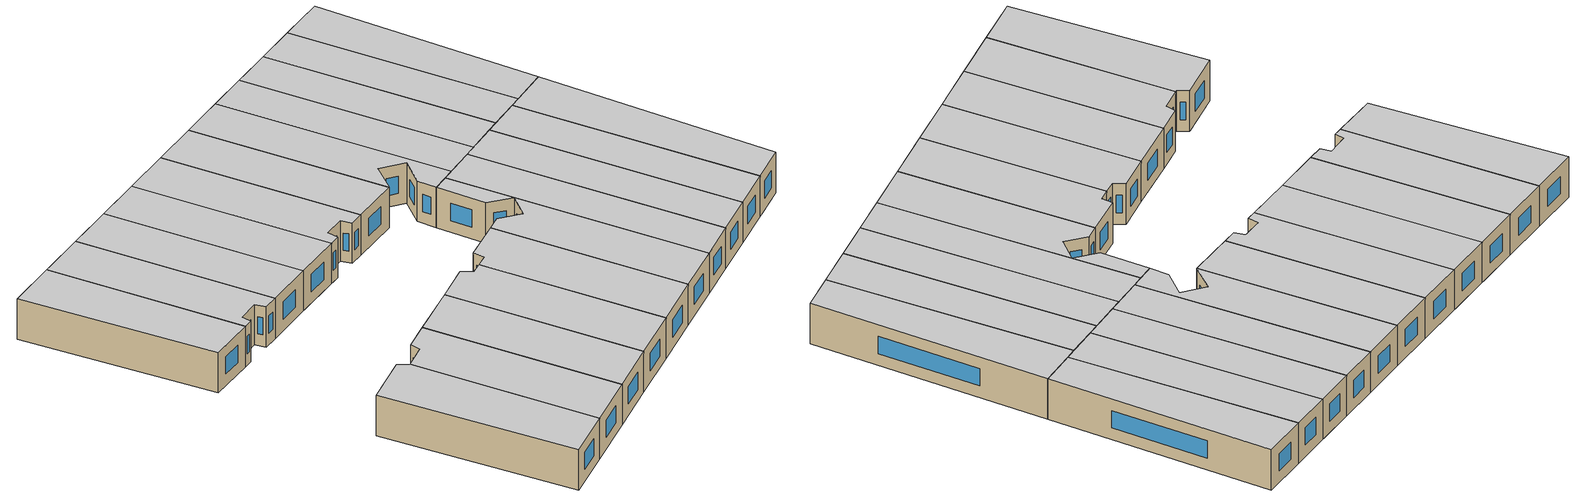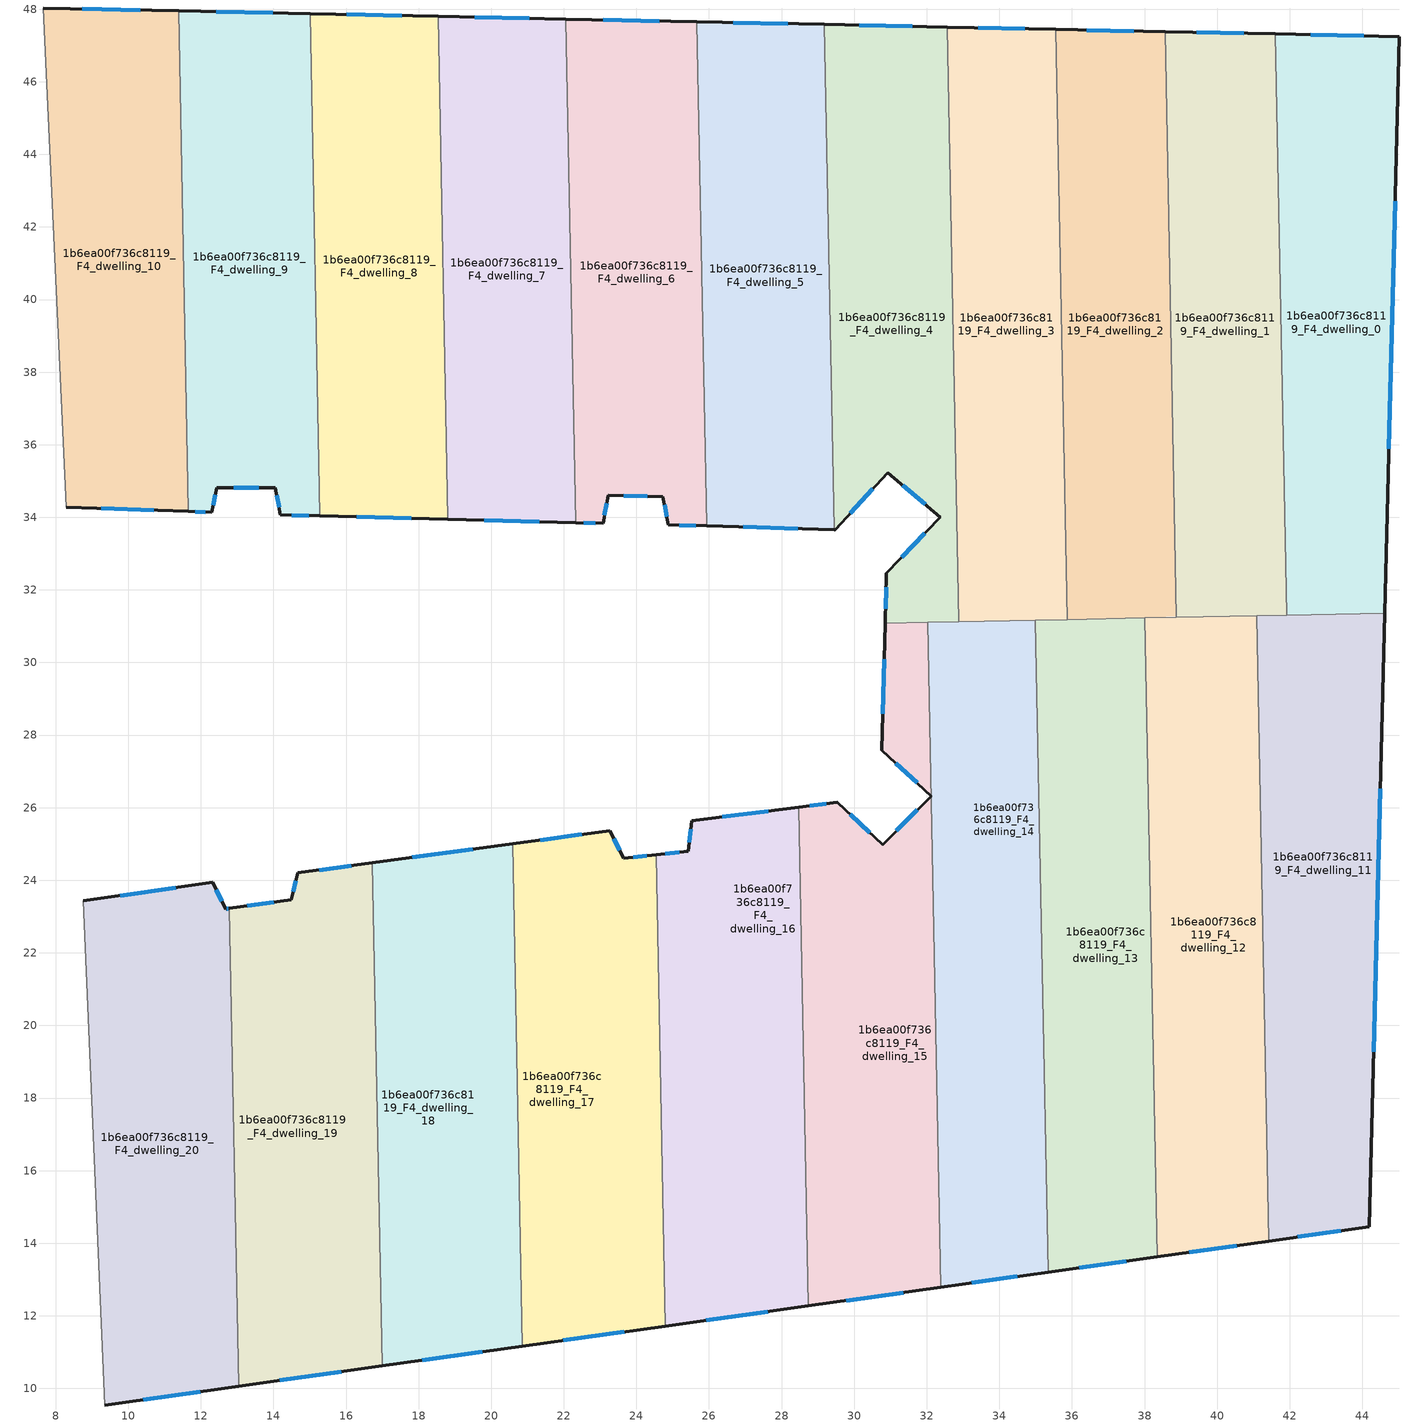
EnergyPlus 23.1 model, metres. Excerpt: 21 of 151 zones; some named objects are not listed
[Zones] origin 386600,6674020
1b6ea00f736c8119_F4_dwelling_0
 floor to 1b6ea00f736c8119_F3_dwelling_0 (EU_floor_Construction): 45.02,47.24 44.62,31.52 42.08,31.41 41.78,38.41 41.6,47.32 z12
 floor to 1b6ea00f736c8119_F3_dwelling_11 (EU_floor_Construction): 44.62,31.52 44.62,31.35 41.91,31.3 41.91,31.4 z12
 floor to 1b6ea00f736c8119_F3_dwelling_1 (EU_floor_Construction): 41.78,38.41 42.08,31.41 41.91,31.4 z12
 wall outside (EU_wall_Construction): 44.62,31.36 45.02,47.24 41.6,47.32 z12:15
 wall to 1b6ea00f736c8119_F4_dwelling_1 (EU_wall_Construction): 41.6,47.32 41.91,31.3 z12:15
 wall to 1b6ea00f736c8119_F4_dwelling_11 (EU_wall_Construction): 41.91,31.3 44.62,31.36 z12:15
 window (EU_Window_Construction): 44.73,35.89 44.9,42.7 / 44.04,47.26 42.58,47.3 z12.86:14.14
 ceiling to 1b6ea00f736c8119_F5_dwelling_0 (EU_floor_Construction): 44.62,31.36 45.02,47.24 41.6,47.32 41.91,31.3 z15
1b6ea00f736c8119_F4_dwelling_1
 floor to 1b6ea00f736c8119_F3_dwelling_0 (EU_floor_Construction): 41.6,47.32 41.78,38.41 41.38,47.32 z12
 floor to 1b6ea00f736c8119_F3_dwelling_11 (EU_floor_Construction): 41.91,31.4 41.91,31.3 41.09,31.29 41.09,31.37 41.19,31.37 z12
 floor adiabatic (EU_floor_Construction): 41.38,47.32 41.78,38.41 41.91,31.4 41.19,31.37 41.09,31.37 41.09,31.29 38.88,31.24 38.57,47.38 z12
 wall outside (EU_wall_Construction): 41.6,47.32 38.57,47.38 z12:15
 wall to 1b6ea00f736c8119_F4_dwelling_2 (EU_wall_Construction): 38.57,47.38 38.88,31.24 z12:15
 wall to 1b6ea00f736c8119_F4_dwelling_12 (EU_wall_Construction): 38.88,31.24 41.09,31.29 z12:15
 wall to 1b6ea00f736c8119_F4_dwelling_11 (EU_wall_Construction): 41.09,31.29 41.91,31.3 z12:15
 window (EU_Window_Construction): 40.73,47.33 39.43,47.36 z12.86:14.14
 ceiling to 1b6ea00f736c8119_F5_dwelling_1 (EU_floor_Construction): 41.91,31.3 41.6,47.32 38.57,47.38 38.88,31.24 z15
1b6ea00f736c8119_F4_dwelling_10
 floor to 1b6ea00f736c8119_F3_dwelling_10 (EU_floor_Construction): 11.22,47.96 11.52,41.06 11.66,34.16 8.3,34.28 7.66,48.03 z12
 floor to 1b6ea00f736c8119_F3_dwelling_9 (EU_floor_Construction): 11.39,47.95 11.52,41.06 11.22,47.96 z12
 wall outside (EU_wall_Construction): 8.3,34.28 11.66,34.16 / 11.39,47.95 7.66,48.03 z12:15
 wall to 1b6ea00f736c8119_F4_dwelling_9 (EU_wall_Construction): 11.66,34.16 11.39,47.95 z12:15
 wall adiabatic (EU_wall_Construction): 7.66,48.03 8.3,34.28 z12:15
 window (EU_Window_Construction): 9.26,34.24 10.7,34.19 / 10.32,47.98 8.73,48.01 z12.86:14.14
 ceiling to 1b6ea00f736c8119_F5_dwelling_10 (EU_floor_Construction): 11.66,34.16 11.39,47.95 7.66,48.03 8.3,34.28 z15
1b6ea00f736c8119_F4_dwelling_11
 floor to 1b6ea00f736c8119_F3_dwelling_11 (EU_floor_Construction): 44.62,31.35 44.19,14.45 41.84,14.12 41.09,31.27 41.09,31.29 z12
 floor to 1b6ea00f736c8119_F3_dwelling_12 (EU_floor_Construction): 41.09,31.27 41.84,14.12 41.43,14.06 z12
 wall outside (EU_wall_Construction): 41.43,14.06 44.19,14.45 44.62,31.36 z12:15
 wall to 1b6ea00f736c8119_F4_dwelling_12 (EU_wall_Construction): 41.09,31.29 41.43,14.06 z12:15
 window (EU_Window_Construction): 44.31,19.28 44.5,26.53 / 42.22,14.17 43.4,14.34 z12.86:14.14
 ceiling to 1b6ea00f736c8119_F5_dwelling_11 (EU_floor_Construction): 44.19,14.45 44.62,31.36 41.09,31.29 41.43,14.06 z15
1b6ea00f736c8119_F4_dwelling_12
 floor to 1b6ea00f736c8119_F3_dwelling_12 (EU_floor_Construction): 41.09,31.27 41.43,14.06 38.9,13.71 38.13,31.23 41.09,31.29 z12
 floor to 1b6ea00f736c8119_F3_dwelling_13 (EU_floor_Construction): 38.13,31.23 38.9,13.71 38.35,13.63 38.01,31.23 z12
 wall outside (EU_wall_Construction): 38.35,13.63 41.43,14.06 z12:15
 wall to 1b6ea00f736c8119_F4_dwelling_13 (EU_wall_Construction): 38.01,31.23 38.35,13.63 z12:15
 wall to 1b6ea00f736c8119_F4_dwelling_2 (EU_wall_Construction): 38.88,31.24 38.01,31.23 z12:15
 window (EU_Window_Construction): 39.23,13.75 40.55,13.94 z12.86:14.14
 ceiling to 1b6ea00f736c8119_F5_dwelling_12 (EU_floor_Construction): 41.43,14.06 41.09,31.29 38.01,31.23 38.35,13.63 z15
1b6ea00f736c8119_F4_dwelling_13
 floor to 1b6ea00f736c8119_F3_dwelling_14 (EU_floor_Construction): 35.27,31.11 36.06,13.3 35.34,13.2 34.99,31.1 z12
 floor to 1b6ea00f736c8119_F3_dwelling_3 (EU_floor_Construction): 36.03,31.19 36.04,31.15 34.99,31.1 34.99,31.17 z12
 floor adiabatic (EU_floor_Construction): 38.01,31.23 38.35,13.63 35.34,13.2 36.06,13.3 35.27,31.11 36.04,31.15 36.03,31.19 34.99,31.17 z12
 wall outside (EU_wall_Construction): 35.34,13.2 38.35,13.63 z12:15
 wall to 1b6ea00f736c8119_F4_dwelling_14 (EU_wall_Construction): 34.99,31.17 35.34,13.2 z12:15
 wall to 1b6ea00f736c8119_F4_dwelling_2 (EU_wall_Construction): 38.01,31.23 35.87,31.18 z12:15
 wall to 1b6ea00f736c8119_F4_dwelling_3 (EU_wall_Construction): 35.87,31.18 34.99,31.17 z12:15
 window (EU_Window_Construction): 36.2,13.33 37.49,13.51 z12.86:14.14
 ceiling to 1b6ea00f736c8119_F5_dwelling_13 (EU_floor_Construction): 38.35,13.63 38.01,31.23 34.99,31.17 35.34,13.2 z15
1b6ea00f736c8119_F4_dwelling_14
 floor to 1b6ea00f736c8119_F3_dwelling_14 (EU_floor_Construction): 34.99,31.1 35.34,13.2 33.69,12.97 33.06,27.47 32.91,27.33 32.93,26.92 32.65,26.63 32.65,26.44 32.55,26.54 32.34,26.33 32.12,26.52 32.04,30.97 z12
 floor to 1b6ea00f736c8119_F3_dwelling_3 (EU_floor_Construction): 34.99,31.17 34.99,31.1 33.07,31.02 33.06,31.13 z12
 floor to 1b6ea00f736c8119_F3_dwelling_15 (EU_floor_Construction): 33.06,27.47 33.69,12.97 32.39,12.79 32.12,26.52 32.34,26.33 32.55,26.54 32.65,26.44 32.65,26.63 32.93,26.92 32.91,27.33 z12
 floor to 1b6ea00f736c8119_F3_dwelling_4 (EU_floor_Construction): 33.06,31.13 33.07,31.02 32.04,30.97 32.03,31.11 z12
 wall outside (EU_wall_Construction): 32.39,12.79 35.34,13.2 z12:15
 wall to 1b6ea00f736c8119_F4_dwelling_15 (EU_wall_Construction): 32.03,31.11 32.39,12.79 z12:15
 wall to 1b6ea00f736c8119_F4_dwelling_3 (EU_wall_Construction): 34.99,31.17 32.88,31.13 z12:15
 wall to 1b6ea00f736c8119_F4_dwelling_4 (EU_wall_Construction): 32.88,31.13 32.03,31.11 z12:15
 window (EU_Window_Construction): 33.23,12.91 34.5,13.09 z12.86:14.14
 ceiling to 1b6ea00f736c8119_F5_dwelling_14 (EU_floor_Construction): 35.34,13.2 34.99,31.17 32.03,31.11 32.39,12.79 z15
1b6ea00f736c8119_F4_dwelling_15
 floor to 1b6ea00f736c8119_F3_dwelling_15 (EU_floor_Construction): 32.12,26.52 32.39,12.79 30.29,12.49 29.7,25.99 30.78,24.98 32.12,26.32 32.01,26.42 z12
 floor to 1b6ea00f736c8119_F3_dwelling_14 (EU_floor_Construction): 32.04,30.97 32.12,26.52 32.01,26.42 30.76,27.58 30.85,30.92 z12
 floor to 1b6ea00f736c8119_F3_dwelling_16 (EU_floor_Construction): 29.7,25.99 30.29,12.49 28.74,12.27 28.47,26.01 29.54,26.15 z12
 floor to 1b6ea00f736c8119_F3_dwelling_4 (EU_floor_Construction): 32.03,31.11 32.04,30.97 30.85,30.92 30.86,31.09 z12
 wall outside (EU_wall_Construction): 30.85,31.09 30.76,27.58 32.12,26.32 30.78,24.98 29.54,26.15 28.47,26.01 / 28.74,12.27 32.39,12.79 z12:15
 wall to 1b6ea00f736c8119_F4_dwelling_16 (EU_wall_Construction): 28.47,26.01 28.74,12.27 z12:15
 wall to 1b6ea00f736c8119_F4_dwelling_4 (EU_wall_Construction): 32.03,31.11 30.85,31.09 z12:15
 window (EU_Window_Construction): 30.43,25.31 29.89,25.81 / 31.74,25.94 31.17,25.36 / 31.15,27.22 31.73,26.68 / 30.83,30.09 30.79,28.58 / 29.78,12.42 31.35,12.64 / 29.23,26.11 28.78,26.05 z12.86:14.14
 ceiling to 1b6ea00f736c8119_F5_dwelling_15 (EU_floor_Construction): 32.39,12.79 32.03,31.11 30.85,31.09 30.76,27.58 32.12,26.32 30.78,24.98 29.54,26.15 28.47,26.01 28.74,12.27 z15
1b6ea00f736c8119_F4_dwelling_16
 floor to 1b6ea00f736c8119_F3_dwelling_16 (EU_floor_Construction): 28.47,26.01 28.74,12.27 26.94,12.02 26.34,25.74 z12
 floor to 1b6ea00f736c8119_F3_dwelling_17 (EU_floor_Construction): 26.34,25.74 26.94,12.02 24.8,11.72 24.54,24.7 25.43,24.8 25.53,25.64 z12
 wall outside (EU_wall_Construction): 28.47,26.01 25.53,25.64 25.43,24.8 24.54,24.7 / 24.8,11.72 28.74,12.27 z12:15
 wall to 1b6ea00f736c8119_F4_dwelling_17 (EU_wall_Construction): 24.54,24.7 24.8,11.72 z12:15
 window (EU_Window_Construction): 25.5,25.4 25.46,25.04 / 27.63,25.91 26.37,25.74 / 25.92,11.88 27.61,12.12 / 25.17,24.77 24.8,24.73 z12.86:14.14
 ceiling to 1b6ea00f736c8119_F5_dwelling_16 (EU_floor_Construction): 28.74,12.27 28.47,26.01 25.53,25.64 25.43,24.8 24.54,24.7 24.8,11.72 z15
1b6ea00f736c8119_F4_dwelling_17
 floor to 1b6ea00f736c8119_F3_dwelling_17 (EU_floor_Construction): 24.54,24.7 24.8,11.72 23.49,11.54 22.89,25.32 23.26,25.37 23.66,24.6 z12
 floor to 1b6ea00f736c8119_F3_dwelling_18 (EU_floor_Construction): 22.89,25.32 23.49,11.54 20.86,11.16 20.59,25 z12
 wall outside (EU_wall_Construction): 24.54,24.7 23.66,24.6 23.26,25.37 20.59,25 / 20.86,11.16 24.8,11.72 z12:15
 wall to 1b6ea00f736c8119_F4_dwelling_18 (EU_wall_Construction): 20.59,25 20.86,11.16 z12:15
 window (EU_Window_Construction): 23.54,24.82 23.37,25.15 / 24.29,24.68 23.91,24.63 / 21.99,11.32 23.67,11.56 / 22.5,25.26 21.35,25.11 z12.86:14.14
 ceiling to 1b6ea00f736c8119_F5_dwelling_17 (EU_floor_Construction): 24.8,11.72 24.54,24.7 23.66,24.6 23.26,25.37 20.59,25 20.86,11.16 z15
1b6ea00f736c8119_F4_dwelling_18
 floor to 1b6ea00f736c8119_F3_dwelling_19 (EU_floor_Construction): 19.37,24.84 19.97,11.04 17,10.62 16.73,24.48 z12
 floor to 1b6ea00f736c8119_F3_dwelling_18 (EU_floor_Construction): 20.59,25 20.86,11.16 19.97,11.04 19.37,24.84 z12
 wall outside (EU_wall_Construction): 17,10.62 20.86,11.16 / 20.59,25 16.73,24.48 z12:15
 wall to 1b6ea00f736c8119_F4_dwelling_19 (EU_wall_Construction): 16.73,24.48 17,10.62 z12:15
 window (EU_Window_Construction): 18.1,10.78 19.76,11.01 / 19.49,24.85 17.83,24.63 z12.86:14.14
 ceiling to 1b6ea00f736c8119_F5_dwelling_18 (EU_floor_Construction): 20.86,11.16 20.59,25 16.73,24.48 17,10.62 z15
1b6ea00f736c8119_F4_dwelling_19
 floor to 1b6ea00f736c8119_F3_dwelling_19 (EU_floor_Construction): 16.73,24.48 17,10.62 16.46,10.54 15.86,24.36 z12
 floor to 1b6ea00f736c8119_F3_dwelling_20 (EU_floor_Construction): 15.86,24.36 16.46,10.54 13.04,10.06 12.79,23.22 14.5,23.47 14.67,24.2 z12
 wall outside (EU_wall_Construction): 16.73,24.48 14.67,24.2 14.5,23.47 12.79,23.22 / 13.04,10.06 17,10.62 z12:15
 wall to 1b6ea00f736c8119_F4_dwelling_20 (EU_wall_Construction): 12.79,23.22 13.04,10.06 z12:15
 window (EU_Window_Construction): 14.62,23.99 14.55,23.68 / 16.14,24.4 15.26,24.28 / 14.17,10.22 15.87,10.46 / 14.01,23.4 13.28,23.29 z12.86:14.14
 ceiling to 1b6ea00f736c8119_F5_dwelling_19 (EU_floor_Construction): 17,10.62 16.73,24.48 14.67,24.2 14.5,23.47 12.79,23.22 13.04,10.06 z15
1b6ea00f736c8119_F4_dwelling_2
 floor to 1b6ea00f736c8119_F3_dwelling_2 (EU_floor_Construction): 38.33,47.38 38.75,37.89 38.88,31.27 37.73,31.22 36.03,31.19 35.74,37.96 35.55,47.44 z12
 floor to 1b6ea00f736c8119_F3_dwelling_1 (EU_floor_Construction): 38.57,47.38 38.75,37.89 38.33,47.38 z12
 floor to 1b6ea00f736c8119_F3_dwelling_3 (EU_floor_Construction): 35.74,37.96 36.03,31.19 35.87,31.18 z12
 wall outside (EU_wall_Construction): 38.57,47.38 35.55,47.44 z12:15
 wall to 1b6ea00f736c8119_F4_dwelling_3 (EU_wall_Construction): 35.55,47.44 35.87,31.18 z12:15
 window (EU_Window_Construction): 37.7,47.4 36.41,47.43 z12.86:14.14
 ceiling to 1b6ea00f736c8119_F5_dwelling_2 (EU_floor_Construction): 38.88,31.24 38.57,47.38 35.55,47.44 35.87,31.18 z15
1b6ea00f736c8119_F4_dwelling_20
 floor to 1b6ea00f736c8119_F3_dwelling_20 (EU_floor_Construction): 12.33,23.94 12.68,23.21 12.79,23.22 13.04,10.06 12.85,10.04 12.24,23.93 z12
 floor to 1b6ea00f736c8119_F3_dwelling_21 (EU_floor_Construction): 12.24,23.93 12.85,10.04 9.35,9.54 8.75,23.43 z12
 wall outside (EU_wall_Construction): 12.79,23.22 12.68,23.21 12.33,23.94 8.75,23.43 / 9.35,9.54 13.04,10.06 z12:15
 wall adiabatic (EU_wall_Construction): 8.75,23.43 9.35,9.54 z12:15
 window (EU_Window_Construction): 12.58,23.42 12.43,23.73 / 12.76,23.22 12.71,23.21 / 10.41,9.69 11.99,9.91 / 11.31,23.8 9.77,23.58 z12.86:14.14
 ceiling to 1b6ea00f736c8119_F5_dwelling_20 (EU_floor_Construction): 13.04,10.06 12.79,23.22 12.68,23.21 12.33,23.94 8.75,23.43 9.35,9.54 z15
1b6ea00f736c8119_F4_dwelling_3
 floor to 1b6ea00f736c8119_F3_dwelling_3 (EU_floor_Construction): 35.32,47.45 35.74,37.96 35.87,31.18 33.06,31.13 32.74,38.53 32.56,47.51 z12
 floor to 1b6ea00f736c8119_F3_dwelling_4 (EU_floor_Construction): 32.74,38.53 33.06,31.13 32.88,31.13 z12
 floor to 1b6ea00f736c8119_F3_dwelling_2 (EU_floor_Construction): 35.55,47.44 35.74,37.96 35.32,47.45 z12
 wall outside (EU_wall_Construction): 35.55,47.44 32.56,47.51 z12:15
 wall to 1b6ea00f736c8119_F4_dwelling_4 (EU_wall_Construction): 32.56,47.51 32.88,31.13 z12:15
 window (EU_Window_Construction): 34.7,47.46 33.41,47.49 z12.86:14.14
 ceiling to 1b6ea00f736c8119_F5_dwelling_3 (EU_floor_Construction): 35.87,31.18 35.55,47.44 32.56,47.51 32.88,31.13 z15
1b6ea00f736c8119_F4_dwelling_4
 floor to 1b6ea00f736c8119_F3_dwelling_4 (EU_floor_Construction): 32.34,47.51 32.74,38.53 32.88,31.13 30.86,31.09 30.89,32.46 32.38,34 30.93,35.23 29.62,33.81 29.31,40.65 29.18,47.58 z12
 floor to 1b6ea00f736c8119_F3_dwelling_5 (EU_floor_Construction): 29.31,40.65 29.62,33.81 29.48,33.66 29.45,33.66 z12
 floor to 1b6ea00f736c8119_F3_dwelling_3 (EU_floor_Construction): 32.56,47.51 32.74,38.53 32.34,47.51 z12
 wall outside (EU_wall_Construction): 29.45,33.66 29.48,33.66 30.93,35.23 32.38,34 30.89,32.46 30.85,31.09 / 32.56,47.51 29.18,47.58 z12:15
 wall to 1b6ea00f736c8119_F4_dwelling_5 (EU_wall_Construction): 29.18,47.58 29.45,33.66 z12:15
 window (EU_Window_Construction): 31.34,34.88 31.96,34.35 / 29.89,34.11 30.51,34.78 / 31.59,47.53 30.15,47.56 / 30.88,32.07 30.87,31.48 / 31.95,33.56 31.32,32.9 z12.86:14.14
 ceiling to 1b6ea00f736c8119_F5_dwelling_4 (EU_floor_Construction): 32.88,31.13 32.56,47.51 29.18,47.58 29.45,33.66 29.48,33.66 30.93,35.23 32.38,34 30.89,32.46 30.85,31.09 z15
1b6ea00f736c8119_F4_dwelling_5
 floor to 1b6ea00f736c8119_F3_dwelling_5 (EU_floor_Construction): 29.01,47.58 29.31,40.65 29.45,33.66 26.11,33.76 25.8,40.73 25.67,47.65 z12
 floor to 1b6ea00f736c8119_F3_dwelling_4 (EU_floor_Construction): 29.18,47.58 29.31,40.65 29.01,47.58 z12
 floor to 1b6ea00f736c8119_F3_dwelling_6 (EU_floor_Construction): 25.8,40.73 26.11,33.76 25.94,33.76 z12
 wall outside (EU_wall_Construction): 25.94,33.76 29.45,33.66 / 29.18,47.58 25.67,47.65 z12:15
 wall to 1b6ea00f736c8119_F4_dwelling_6 (EU_wall_Construction): 25.67,47.65 25.94,33.76 z12:15
 window (EU_Window_Construction): 26.94,33.73 28.45,33.69 / 28.18,47.6 26.67,47.63 z12.86:14.14
 ceiling to 1b6ea00f736c8119_F5_dwelling_5 (EU_floor_Construction): 29.45,33.66 29.18,47.58 25.67,47.65 25.94,33.76 z15
1b6ea00f736c8119_F4_dwelling_6
 floor to 1b6ea00f736c8119_F3_dwelling_6 (EU_floor_Construction): 25.5,47.66 25.8,40.73 25.94,33.76 24.89,33.79 24.73,34.56 23.22,34.61 23.08,33.84 22.5,33.85 22.2,40.79 22.06,47.73 z12
 floor to 1b6ea00f736c8119_F3_dwelling_5 (EU_floor_Construction): 25.67,47.65 25.8,40.73 25.5,47.66 z12
 floor to 1b6ea00f736c8119_F3_dwelling_7 (EU_floor_Construction): 22.2,40.79 22.5,33.85 22.33,33.86 z12
 wall outside (EU_wall_Construction): 22.33,33.86 23.08,33.84 23.22,34.61 24.73,34.56 24.89,33.79 25.94,33.76 / 25.67,47.65 22.06,47.73 z12:15
 wall to 1b6ea00f736c8119_F4_dwelling_7 (EU_wall_Construction): 22.06,47.73 22.33,33.86 z12:15
 window (EU_Window_Construction): 23.12,34.06 23.18,34.39 / 22.55,33.85 22.87,33.84 / 24.64,47.67 23.09,47.71 / 25.19,33.78 25.64,33.77 / 24.78,34.34 24.84,34.01 / 23.65,34.59 24.3,34.57 z12.86:14.14
 ceiling to 1b6ea00f736c8119_F5_dwelling_6 (EU_floor_Construction): 25.94,33.76 25.67,47.65 22.06,47.73 22.33,33.86 23.08,33.84 23.22,34.61 24.73,34.56 24.89,33.79 z15
1b6ea00f736c8119_F4_dwelling_7
 floor to 1b6ea00f736c8119_F3_dwelling_7 (EU_floor_Construction): 21.89,47.73 22.2,40.79 22.33,33.86 18.98,33.94 18.67,40.89 18.54,47.8 z12
 floor to 1b6ea00f736c8119_F3_dwelling_6 (EU_floor_Construction): 22.06,47.73 22.2,40.79 21.89,47.73 z12
 floor to 1b6ea00f736c8119_F3_dwelling_8 (EU_floor_Construction): 18.67,40.89 18.98,33.94 18.81,33.95 z12
 wall outside (EU_wall_Construction): 18.81,33.95 22.33,33.86 / 22.06,47.73 18.54,47.8 z12:15
 wall to 1b6ea00f736c8119_F4_dwelling_8 (EU_wall_Construction): 18.54,47.8 18.81,33.95 z12:15
 window (EU_Window_Construction): 19.82,33.92 21.32,33.88 / 21.05,47.75 19.54,47.78 z12.86:14.14
 ceiling to 1b6ea00f736c8119_F5_dwelling_7 (EU_floor_Construction): 22.33,33.86 22.06,47.73 18.54,47.8 18.81,33.95 z15
1b6ea00f736c8119_F4_dwelling_8
 floor to 1b6ea00f736c8119_F3_dwelling_8 (EU_floor_Construction): 18.37,47.81 18.67,40.89 18.81,33.95 15.45,34.03 15.15,40.98 15.01,47.88 z12
 floor to 1b6ea00f736c8119_F3_dwelling_7 (EU_floor_Construction): 18.54,47.8 18.67,40.89 18.37,47.81 z12
 floor to 1b6ea00f736c8119_F3_dwelling_9 (EU_floor_Construction): 15.15,40.98 15.45,34.03 15.28,34.04 z12
 wall outside (EU_wall_Construction): 15.28,34.04 18.81,33.95 / 18.54,47.8 15.01,47.88 z12:15
 wall to 1b6ea00f736c8119_F4_dwelling_9 (EU_wall_Construction): 15.01,47.88 15.28,34.04 z12:15
 window (EU_Window_Construction): 16.29,34.01 17.8,33.97 / 17.53,47.82 16.02,47.86 z12.86:14.14
 ceiling to 1b6ea00f736c8119_F5_dwelling_8 (EU_floor_Construction): 18.81,33.95 18.54,47.8 15.01,47.88 15.28,34.04 z15
1b6ea00f736c8119_F4_dwelling_9
 floor to 1b6ea00f736c8119_F3_dwelling_9 (EU_floor_Construction): 14.84,47.88 15.15,40.98 15.28,34.04 14.2,34.07 14.05,34.82 12.44,34.82 12.3,34.14 11.83,34.16 11.52,41.06 11.39,47.95 z12
 floor to 1b6ea00f736c8119_F3_dwelling_10 (EU_floor_Construction): 11.52,41.06 11.83,34.16 11.66,34.16 z12
 floor to 1b6ea00f736c8119_F3_dwelling_8 (EU_floor_Construction): 15.01,47.88 15.15,40.98 14.84,47.88 z12
 wall outside (EU_wall_Construction): 11.66,34.16 12.3,34.14 12.44,34.82 14.05,34.82 14.2,34.07 15.28,34.04 / 15.01,47.88 11.39,47.95 z12:15
 window (EU_Window_Construction): 12.34,34.33 12.4,34.63 / 11.84,34.15 12.12,34.15 / 13.98,47.9 12.43,47.93 / 14.51,34.06 14.97,34.05 / 14.09,34.61 14.15,34.28 / 12.9,34.82 13.59,34.82 z12.86:14.14
 ceiling to 1b6ea00f736c8119_F5_dwelling_9 (EU_floor_Construction): 15.28,34.04 15.01,47.88 11.39,47.95 11.66,34.16 12.3,34.14 12.44,34.82 14.05,34.82 14.2,34.07 z15
[Building]
EU S2 Campaign: North Axis=0; Terrain=City; Solar Distribution=FullExterior
[Site:Location]
Helsinki-Vantaa.AP: Latitude=60.317; Longitude=24.963; Time Zone=2; Elevation=54.6
[SizingPeriod:WeatherFileDays]
AnnualSizingPeriod: Begin Month=1; Begin Day of Month=1; End Month=12; End Day of Month=31; Day of Week for Start Day=Monday; Use Weather File Daylight Saving Period=No; Use Weather File Rain and Snow Indicators=No
[MATERIAL]
EU_InternalMass_Material: Roughness=MediumRough; Thickness=0.1; Conductivity=1; Density=1800; Specific Heat=900; Thermal Absorptance=0.9; Solar Absorptance=0.7; Visible Absorptance=0.7
[MATERIAL:NOMASS] Roughness=MediumRough; Thermal Absorptance=0.9; Solar Absorptance=0.7; Visible Absorptance=0.7
Name | Thermal Resistance
EU_wall_NoMass | 1.10183
EU_floor_NoMass | 1.70606
[WINDOWMATERIAL:SIMPLEGLAZINGSYSTEM]
EU_Window_SimpleGlazing: UFactor=3.11035; Solar Heat Gain Coefficient=0.8; Visible Transmittance=0.8
[CONSTRUCTION]
EU_wall_Construction: EU_wall_NoMass
EU_floor_Construction: EU_floor_NoMass
EU_Window_Construction: EU_Window_SimpleGlazing
EU_InternalMass_Construction: EU_InternalMass_Material
[ZONE] Type=1; Multiplier=1; Ceiling Height=autocalculate; Floor Area=autocalculate; Part of Total Floor Area=Yes
Name | Volume
1b6ea00f736c8119_F4_dwelling_0 | 146.388
1b6ea00f736c8119_F4_dwelling_1 | 146.365
1b6ea00f736c8119_F4_dwelling_10; 1b6ea00f736c8119_F4_dwelling_5 | 146.384
1b6ea00f736c8119_F4_dwelling_11 | 161.049
1b6ea00f736c8119_F4_dwelling_12 | 161.003
1b6ea00f736c8119_F4_dwelling_13 | 161.023
1b6ea00f736c8119_F4_dwelling_14 | 160.994
1b6ea00f736c8119_F4_dwelling_15 | 161.026
1b6ea00f736c8119_F4_dwelling_16; 1b6ea00f736c8119_F4_dwelling_19 | 161.001
1b6ea00f736c8119_F4_dwelling_17 | 161.024
1b6ea00f736c8119_F4_dwelling_18 | 161.052
1b6ea00f736c8119_F4_dwelling_2 | 146.416
1b6ea00f736c8119_F4_dwelling_20 | 161.015
1b6ea00f736c8119_F4_dwelling_3 | 146.368
1b6ea00f736c8119_F4_dwelling_4 | 146.378
1b6ea00f736c8119_F4_dwelling_6 | 146.357
1b6ea00f736c8119_F4_dwelling_7 | 146.414
1b6ea00f736c8119_F4_dwelling_8 | 146.38
1b6ea00f736c8119_F4_dwelling_9 | 146.36
[INTERNALMASS] Construction=EU_InternalMass_Construction
Name | Zone or ZoneList | Surface Area
1b6ea00f736c8119_F4_dwelling_0_EU_InternalMass | 1b6ea00f736c8119_F4_dwelling_0 | 48.796
1b6ea00f736c8119_F4_dwelling_1_EU_InternalMass | 1b6ea00f736c8119_F4_dwelling_1 | 48.7884
1b6ea00f736c8119_F4_dwelling_2_EU_InternalMass | 1b6ea00f736c8119_F4_dwelling_2 | 48.8053
1b6ea00f736c8119_F4_dwelling_3_EU_InternalMass | 1b6ea00f736c8119_F4_dwelling_3 | 48.7893
1b6ea00f736c8119_F4_dwelling_4_EU_InternalMass | 1b6ea00f736c8119_F4_dwelling_4 | 48.7927
1b6ea00f736c8119_F4_dwelling_5_EU_InternalMass | 1b6ea00f736c8119_F4_dwelling_5 | 48.7949
1b6ea00f736c8119_F4_dwelling_6_EU_InternalMass | 1b6ea00f736c8119_F4_dwelling_6 | 48.786
1b6ea00f736c8119_F4_dwelling_7_EU_InternalMass | 1b6ea00f736c8119_F4_dwelling_7 | 48.8046
1b6ea00f736c8119_F4_dwelling_8_EU_InternalMass | 1b6ea00f736c8119_F4_dwelling_8 | 48.7935
1b6ea00f736c8119_F4_dwelling_9_EU_InternalMass | 1b6ea00f736c8119_F4_dwelling_9 | 48.787
1b6ea00f736c8119_F4_dwelling_10_EU_InternalMass | 1b6ea00f736c8119_F4_dwelling_10 | 48.7948
1b6ea00f736c8119_F4_dwelling_11_EU_InternalMass | 1b6ea00f736c8119_F4_dwelling_11 | 53.6832
1b6ea00f736c8119_F4_dwelling_12_EU_InternalMass | 1b6ea00f736c8119_F4_dwelling_12 | 53.6676
1b6ea00f736c8119_F4_dwelling_13_EU_InternalMass | 1b6ea00f736c8119_F4_dwelling_13 | 53.6742
1b6ea00f736c8119_F4_dwelling_14_EU_InternalMass | 1b6ea00f736c8119_F4_dwelling_14 | 53.6648
1b6ea00f736c8119_F4_dwelling_15_EU_InternalMass | 1b6ea00f736c8119_F4_dwelling_15 | 53.6752
1b6ea00f736c8119_F4_dwelling_16_EU_InternalMass | 1b6ea00f736c8119_F4_dwelling_16 | 53.6671
1b6ea00f736c8119_F4_dwelling_17_EU_InternalMass | 1b6ea00f736c8119_F4_dwelling_17 | 53.6746
1b6ea00f736c8119_F4_dwelling_18_EU_InternalMass | 1b6ea00f736c8119_F4_dwelling_18 | 53.6837
1b6ea00f736c8119_F4_dwelling_19_EU_InternalMass | 1b6ea00f736c8119_F4_dwelling_19 | 53.6668
1b6ea00f736c8119_F4_dwelling_20_EU_InternalMass | 1b6ea00f736c8119_F4_dwelling_20 | 53.6715
[OTHEREQUIPMENT] Fuel Type=Electricity; Design Level Calculation Method=Watts/Area; Power per Zone Floor Area=1; Fraction Latent=0; Fraction Radiant=0; Fraction Lost=0; Carbon Dioxide Generation Rate=0; EndUse Subcategory=EU_Step8_InternalGains
Name | Zone or ZoneList or Space or SpaceList | Schedule
EU_Step8_InternalGain_1b6ea00f736c8119_F4_dwelling_0_f000 | 1b6ea00f736c8119_F4_dwelling_0 | EU_Step8_GainSchedule_1b6ea00f736c8119_F4_dwelling_0_f000
EU_Step8_InternalGain_1b6ea00f736c8119_F4_dwelling_1_f000 | 1b6ea00f736c8119_F4_dwelling_1 | EU_Step8_GainSchedule_1b6ea00f736c8119_F4_dwelling_1_f000
EU_Step8_InternalGain_1b6ea00f736c8119_F4_dwelling_2_f000 | 1b6ea00f736c8119_F4_dwelling_2 | EU_Step8_GainSchedule_1b6ea00f736c8119_F4_dwelling_2_f000
EU_Step8_InternalGain_1b6ea00f736c8119_F4_dwelling_3_f000 | 1b6ea00f736c8119_F4_dwelling_3 | EU_Step8_GainSchedule_1b6ea00f736c8119_F4_dwelling_3_f000
EU_Step8_InternalGain_1b6ea00f736c8119_F4_dwelling_4_f000 | 1b6ea00f736c8119_F4_dwelling_4 | EU_Step8_GainSchedule_1b6ea00f736c8119_F4_dwelling_4_f000
EU_Step8_InternalGain_1b6ea00f736c8119_F4_dwelling_5_f000 | 1b6ea00f736c8119_F4_dwelling_5 | EU_Step8_GainSchedule_1b6ea00f736c8119_F4_dwelling_5_f000
EU_Step8_InternalGain_1b6ea00f736c8119_F4_dwelling_6_f000 | 1b6ea00f736c8119_F4_dwelling_6 | EU_Step8_GainSchedule_1b6ea00f736c8119_F4_dwelling_6_f000
EU_Step8_InternalGain_1b6ea00f736c8119_F4_dwelling_7_f000 | 1b6ea00f736c8119_F4_dwelling_7 | EU_Step8_GainSchedule_1b6ea00f736c8119_F4_dwelling_7_f000
EU_Step8_InternalGain_1b6ea00f736c8119_F4_dwelling_8_f000 | 1b6ea00f736c8119_F4_dwelling_8 | EU_Step8_GainSchedule_1b6ea00f736c8119_F4_dwelling_8_f000
EU_Step8_InternalGain_1b6ea00f736c8119_F4_dwelling_9_f000 | 1b6ea00f736c8119_F4_dwelling_9 | EU_Step8_GainSchedule_1b6ea00f736c8119_F4_dwelling_9_f000
EU_Step8_InternalGain_1b6ea00f736c8119_F4_dwelling_10_f000 | 1b6ea00f736c8119_F4_dwelling_10 | EU_Step8_GainSchedule_1b6ea00f736c8119_F4_dwelling_10_f000
EU_Step8_InternalGain_1b6ea00f736c8119_F4_dwelling_11_f000 | 1b6ea00f736c8119_F4_dwelling_11 | EU_Step8_GainSchedule_1b6ea00f736c8119_F4_dwelling_11_f000
EU_Step8_InternalGain_1b6ea00f736c8119_F4_dwelling_12_f000 | 1b6ea00f736c8119_F4_dwelling_12 | EU_Step8_GainSchedule_1b6ea00f736c8119_F4_dwelling_12_f000
EU_Step8_InternalGain_1b6ea00f736c8119_F4_dwelling_13_f000 | 1b6ea00f736c8119_F4_dwelling_13 | EU_Step8_GainSchedule_1b6ea00f736c8119_F4_dwelling_13_f000
EU_Step8_InternalGain_1b6ea00f736c8119_F4_dwelling_14_f000 | 1b6ea00f736c8119_F4_dwelling_14 | EU_Step8_GainSchedule_1b6ea00f736c8119_F4_dwelling_14_f000
EU_Step8_InternalGain_1b6ea00f736c8119_F4_dwelling_15_f000 | 1b6ea00f736c8119_F4_dwelling_15 | EU_Step8_GainSchedule_1b6ea00f736c8119_F4_dwelling_15_f000
EU_Step8_InternalGain_1b6ea00f736c8119_F4_dwelling_16_f000 | 1b6ea00f736c8119_F4_dwelling_16 | EU_Step8_GainSchedule_1b6ea00f736c8119_F4_dwelling_16_f000
EU_Step8_InternalGain_1b6ea00f736c8119_F4_dwelling_17_f000 | 1b6ea00f736c8119_F4_dwelling_17 | EU_Step8_GainSchedule_1b6ea00f736c8119_F4_dwelling_17_f000
EU_Step8_InternalGain_1b6ea00f736c8119_F4_dwelling_18_f000 | 1b6ea00f736c8119_F4_dwelling_18 | EU_Step8_GainSchedule_1b6ea00f736c8119_F4_dwelling_18_f000
EU_Step8_InternalGain_1b6ea00f736c8119_F4_dwelling_19_f000 | 1b6ea00f736c8119_F4_dwelling_19 | EU_Step8_GainSchedule_1b6ea00f736c8119_F4_dwelling_19_f000
EU_Step8_InternalGain_1b6ea00f736c8119_F4_dwelling_20_f000 | 1b6ea00f736c8119_F4_dwelling_20 | EU_Step8_GainSchedule_1b6ea00f736c8119_F4_dwelling_20_f000
[ZONEVENTILATION:DESIGNFLOWRATE] Schedule=EU_AlwaysOn; Design Flow Rate Calculation Method=AirChanges/Hour; Air Changes per Hour=0.756316; Ventilation Type=Natural; Fan Pressure Rise=0; Fan Total Efficiency=1; Constant Term Coefficient=1; Temperature Term Coefficient=0; Velocity Term Coefficient=0; Velocity Squared Term Coefficient=0; Minimum Indoor Temperature=-100; Maximum Indoor Temperature=100; Delta Temperature=-100; Minimum Outdoor Temperature=-100; Maximum Outdoor Temperature=100; Maximum Wind Speed=40
Name | Zone or ZoneList or Space or SpaceList
EU_ConstantAir_1b6ea00f736c8119_F4_dwelling_0 | 1b6ea00f736c8119_F4_dwelling_0
EU_ConstantAir_1b6ea00f736c8119_F4_dwelling_1 | 1b6ea00f736c8119_F4_dwelling_1
EU_ConstantAir_1b6ea00f736c8119_F4_dwelling_2 | 1b6ea00f736c8119_F4_dwelling_2
EU_ConstantAir_1b6ea00f736c8119_F4_dwelling_3 | 1b6ea00f736c8119_F4_dwelling_3
EU_ConstantAir_1b6ea00f736c8119_F4_dwelling_4 | 1b6ea00f736c8119_F4_dwelling_4
EU_ConstantAir_1b6ea00f736c8119_F4_dwelling_5 | 1b6ea00f736c8119_F4_dwelling_5
EU_ConstantAir_1b6ea00f736c8119_F4_dwelling_6 | 1b6ea00f736c8119_F4_dwelling_6
EU_ConstantAir_1b6ea00f736c8119_F4_dwelling_7 | 1b6ea00f736c8119_F4_dwelling_7
EU_ConstantAir_1b6ea00f736c8119_F4_dwelling_8 | 1b6ea00f736c8119_F4_dwelling_8
EU_ConstantAir_1b6ea00f736c8119_F4_dwelling_9 | 1b6ea00f736c8119_F4_dwelling_9
EU_ConstantAir_1b6ea00f736c8119_F4_dwelling_10 | 1b6ea00f736c8119_F4_dwelling_10
EU_ConstantAir_1b6ea00f736c8119_F4_dwelling_11 | 1b6ea00f736c8119_F4_dwelling_11
EU_ConstantAir_1b6ea00f736c8119_F4_dwelling_12 | 1b6ea00f736c8119_F4_dwelling_12
EU_ConstantAir_1b6ea00f736c8119_F4_dwelling_13 | 1b6ea00f736c8119_F4_dwelling_13
EU_ConstantAir_1b6ea00f736c8119_F4_dwelling_14 | 1b6ea00f736c8119_F4_dwelling_14
EU_ConstantAir_1b6ea00f736c8119_F4_dwelling_15 | 1b6ea00f736c8119_F4_dwelling_15
EU_ConstantAir_1b6ea00f736c8119_F4_dwelling_16 | 1b6ea00f736c8119_F4_dwelling_16
EU_ConstantAir_1b6ea00f736c8119_F4_dwelling_17 | 1b6ea00f736c8119_F4_dwelling_17
EU_ConstantAir_1b6ea00f736c8119_F4_dwelling_18 | 1b6ea00f736c8119_F4_dwelling_18
EU_ConstantAir_1b6ea00f736c8119_F4_dwelling_19 | 1b6ea00f736c8119_F4_dwelling_19
EU_ConstantAir_1b6ea00f736c8119_F4_dwelling_20 | 1b6ea00f736c8119_F4_dwelling_20
[HVACTEMPLATE:ZONE:IDEALLOADSAIRSYSTEM] System Availability Schedule=EU_AlwaysOn; Maximum Heating Supply Air Temperature=50; Minimum Cooling Supply Air Temperature=13; Maximum Heating Supply Air Humidity Ratio=0.0156; Minimum Cooling Supply Air Humidity Ratio=0.0077; Heating Limit=NoLimit; Cooling Limit=NoLimit; Heating Availability Schedule=EU_AlwaysOn; Cooling Availability Schedule=EU_CoolingOff; Dehumidification Control Type=ConstantSensibleHeatRatio; Cooling Sensible Heat Ratio=0.7; Dehumidification Setpoint=60; Humidification Control Type=None; Humidification Setpoint=30; Outdoor Air Method=None; Outdoor Air Flow Rate per Person=0.00944; Outdoor Air Flow Rate per Zone Floor Area=0; Outdoor Air Flow Rate per Zone=0; Demand Controlled Ventilation Type=None; Outdoor Air Economizer Type=NoEconomizer; Heat Recovery Type=None; Sensible Heat Recovery Effectiveness=0.7; Latent Heat Recovery Effectiveness=0.65
Name | Template Thermostat
1b6ea00f736c8119_F4_dwelling_0 | EU_HeatOnly_1b6ea00f736c8119_F4_dwelling_0
1b6ea00f736c8119_F4_dwelling_1 | EU_HeatOnly_1b6ea00f736c8119_F4_dwelling_1
1b6ea00f736c8119_F4_dwelling_2 | EU_HeatOnly_1b6ea00f736c8119_F4_dwelling_2
1b6ea00f736c8119_F4_dwelling_3 | EU_HeatOnly_1b6ea00f736c8119_F4_dwelling_3
1b6ea00f736c8119_F4_dwelling_4 | EU_HeatOnly_1b6ea00f736c8119_F4_dwelling_4
1b6ea00f736c8119_F4_dwelling_5 | EU_HeatOnly_1b6ea00f736c8119_F4_dwelling_5
1b6ea00f736c8119_F4_dwelling_6 | EU_HeatOnly_1b6ea00f736c8119_F4_dwelling_6
1b6ea00f736c8119_F4_dwelling_7 | EU_HeatOnly_1b6ea00f736c8119_F4_dwelling_7
1b6ea00f736c8119_F4_dwelling_8 | EU_HeatOnly_1b6ea00f736c8119_F4_dwelling_8
1b6ea00f736c8119_F4_dwelling_9 | EU_HeatOnly_1b6ea00f736c8119_F4_dwelling_9
1b6ea00f736c8119_F4_dwelling_10 | EU_HeatOnly_1b6ea00f736c8119_F4_dwelling_10
1b6ea00f736c8119_F4_dwelling_11 | EU_HeatOnly_1b6ea00f736c8119_F4_dwelling_11
1b6ea00f736c8119_F4_dwelling_12 | EU_HeatOnly_1b6ea00f736c8119_F4_dwelling_12
1b6ea00f736c8119_F4_dwelling_13 | EU_HeatOnly_1b6ea00f736c8119_F4_dwelling_13
1b6ea00f736c8119_F4_dwelling_14 | EU_HeatOnly_1b6ea00f736c8119_F4_dwelling_14
1b6ea00f736c8119_F4_dwelling_15 | EU_HeatOnly_1b6ea00f736c8119_F4_dwelling_15
1b6ea00f736c8119_F4_dwelling_16 | EU_HeatOnly_1b6ea00f736c8119_F4_dwelling_16
1b6ea00f736c8119_F4_dwelling_17 | EU_HeatOnly_1b6ea00f736c8119_F4_dwelling_17
1b6ea00f736c8119_F4_dwelling_18 | EU_HeatOnly_1b6ea00f736c8119_F4_dwelling_18
1b6ea00f736c8119_F4_dwelling_19 | EU_HeatOnly_1b6ea00f736c8119_F4_dwelling_19
1b6ea00f736c8119_F4_dwelling_20 | EU_HeatOnly_1b6ea00f736c8119_F4_dwelling_20
[SIZING:ZONE] Zone Cooling Design Supply Air Temperature Input Method=SupplyAirTemperature; Zone Cooling Design Supply Air Temperature=13; Zone Heating Design Supply Air Temperature Input Method=SupplyAirTemperature; Zone Heating Design Supply Air Temperature=50; Zone Cooling Design Supply Air Humidity Ratio=0.008; Zone Heating Design Supply Air Humidity Ratio=0.008; Cooling Design Air Flow Method=DesignDay; Cooling Design Air Flow Rate=0; Cooling Minimum Air Flow per Zone Floor Area=0.000762; Cooling Minimum Air Flow=0; Cooling Minimum Air Flow Fraction=0.2; Heating Design Air Flow Method=DesignDay; Heating Design Air Flow Rate=0; Heating Maximum Air Flow per Zone Floor Area=0.002032; Heating Maximum Air Flow=0.141576; Heating Maximum Air Flow Fraction=0.3; Account for Dedicated Outdoor Air System=No; Dedicated Outdoor Air System Control Strategy=NeutralSupplyAir; Dedicated Outdoor Air Low Setpoint Temperature for Design=autosize; Dedicated Outdoor Air High Setpoint Temperature for Design=autosize; Zone Load Sizing Method=Sensible Load Only No Latent Load; Zone Latent Cooling Design Supply Air Humidity Ratio Input Method=HumidityRatioDifference; Zone Cooling Design Supply Air Humidity Ratio Difference=0.005; Zone Latent Heating Design Supply Air Humidity Ratio Input Method=HumidityRatioDifference; Zone Humidification Design Supply Air Humidity Ratio Difference=0.005
1b6ea00f736c8119_F4_dwelling_0; 1b6ea00f736c8119_F4_dwelling_1; 1b6ea00f736c8119_F4_dwelling_2; 1b6ea00f736c8119_F4_dwelling_3; 1b6ea00f736c8119_F4_dwelling_4; 1b6ea00f736c8119_F4_dwelling_5; 1b6ea00f736c8119_F4_dwelling_6; 1b6ea00f736c8119_F4_dwelling_7; 1b6ea00f736c8119_F4_dwelling_8; 1b6ea00f736c8119_F4_dwelling_9; 1b6ea00f736c8119_F4_dwelling_10; 1b6ea00f736c8119_F4_dwelling_11; 1b6ea00f736c8119_F4_dwelling_12; 1b6ea00f736c8119_F4_dwelling_13; 1b6ea00f736c8119_F4_dwelling_14; 1b6ea00f736c8119_F4_dwelling_15; 1b6ea00f736c8119_F4_dwelling_16; 1b6ea00f736c8119_F4_dwelling_17; 1b6ea00f736c8119_F4_dwelling_18; 1b6ea00f736c8119_F4_dwelling_19; 1b6ea00f736c8119_F4_dwelling_20
[SCHEDULE:CONSTANT]
Name | Hourly Value
EU_AlwaysOn | 1
EU_CoolingOff | 0
[SCHEDULE:FILE] Column Number=1; Rows to Skip at Top=0; Number of Hours of Data=8760; Column Separator=Comma; Interpolate to Timestep=No; Minutes per Item=60; Adjust Schedule for Daylight Savings=Yes
Name | File
EU_Step8_GainSchedule_1b6ea00f736c8119_F4_dwelling_0_f000 | ../../schedules/1b6ea00f736c8119/1b6ea00f736c8119_F4_dwelling_0_f000_gain.csv
EU_Step8_GainSchedule_1b6ea00f736c8119_F4_dwelling_1_f000 | ../../schedules/1b6ea00f736c8119/1b6ea00f736c8119_F4_dwelling_1_f000_gain.csv
EU_Step8_GainSchedule_1b6ea00f736c8119_F4_dwelling_2_f000 | ../../schedules/1b6ea00f736c8119/1b6ea00f736c8119_F4_dwelling_2_f000_gain.csv
EU_Step8_GainSchedule_1b6ea00f736c8119_F4_dwelling_3_f000 | ../../schedules/1b6ea00f736c8119/1b6ea00f736c8119_F4_dwelling_3_f000_gain.csv
EU_Step8_GainSchedule_1b6ea00f736c8119_F4_dwelling_4_f000 | ../../schedules/1b6ea00f736c8119/1b6ea00f736c8119_F4_dwelling_4_f000_gain.csv
EU_Step8_GainSchedule_1b6ea00f736c8119_F4_dwelling_5_f000 | ../../schedules/1b6ea00f736c8119/1b6ea00f736c8119_F4_dwelling_5_f000_gain.csv
EU_Step8_GainSchedule_1b6ea00f736c8119_F4_dwelling_6_f000 | ../../schedules/1b6ea00f736c8119/1b6ea00f736c8119_F4_dwelling_6_f000_gain.csv
EU_Step8_GainSchedule_1b6ea00f736c8119_F4_dwelling_7_f000 | ../../schedules/1b6ea00f736c8119/1b6ea00f736c8119_F4_dwelling_7_f000_gain.csv
EU_Step8_GainSchedule_1b6ea00f736c8119_F4_dwelling_8_f000 | ../../schedules/1b6ea00f736c8119/1b6ea00f736c8119_F4_dwelling_8_f000_gain.csv
EU_Step8_GainSchedule_1b6ea00f736c8119_F4_dwelling_9_f000 | ../../schedules/1b6ea00f736c8119/1b6ea00f736c8119_F4_dwelling_9_f000_gain.csv
EU_Step8_GainSchedule_1b6ea00f736c8119_F4_dwelling_10_f000 | ../../schedules/1b6ea00f736c8119/1b6ea00f736c8119_F4_dwelling_10_f000_gain.csv
EU_Step8_GainSchedule_1b6ea00f736c8119_F4_dwelling_11_f000 | ../../schedules/1b6ea00f736c8119/1b6ea00f736c8119_F4_dwelling_11_f000_gain.csv
EU_Step8_GainSchedule_1b6ea00f736c8119_F4_dwelling_12_f000 | ../../schedules/1b6ea00f736c8119/1b6ea00f736c8119_F4_dwelling_12_f000_gain.csv
EU_Step8_GainSchedule_1b6ea00f736c8119_F4_dwelling_13_f000 | ../../schedules/1b6ea00f736c8119/1b6ea00f736c8119_F4_dwelling_13_f000_gain.csv
EU_Step8_GainSchedule_1b6ea00f736c8119_F4_dwelling_14_f000 | ../../schedules/1b6ea00f736c8119/1b6ea00f736c8119_F4_dwelling_14_f000_gain.csv
EU_Step8_GainSchedule_1b6ea00f736c8119_F4_dwelling_15_f000 | ../../schedules/1b6ea00f736c8119/1b6ea00f736c8119_F4_dwelling_15_f000_gain.csv
EU_Step8_GainSchedule_1b6ea00f736c8119_F4_dwelling_16_f000 | ../../schedules/1b6ea00f736c8119/1b6ea00f736c8119_F4_dwelling_16_f000_gain.csv
EU_Step8_GainSchedule_1b6ea00f736c8119_F4_dwelling_17_f000 | ../../schedules/1b6ea00f736c8119/1b6ea00f736c8119_F4_dwelling_17_f000_gain.csv
EU_Step8_GainSchedule_1b6ea00f736c8119_F4_dwelling_18_f000 | ../../schedules/1b6ea00f736c8119/1b6ea00f736c8119_F4_dwelling_18_f000_gain.csv
EU_Step8_GainSchedule_1b6ea00f736c8119_F4_dwelling_19_f000 | ../../schedules/1b6ea00f736c8119/1b6ea00f736c8119_F4_dwelling_19_f000_gain.csv
EU_Step8_GainSchedule_1b6ea00f736c8119_F4_dwelling_20_f000 | ../../schedules/1b6ea00f736c8119/1b6ea00f736c8119_F4_dwelling_20_f000_gain.csv
